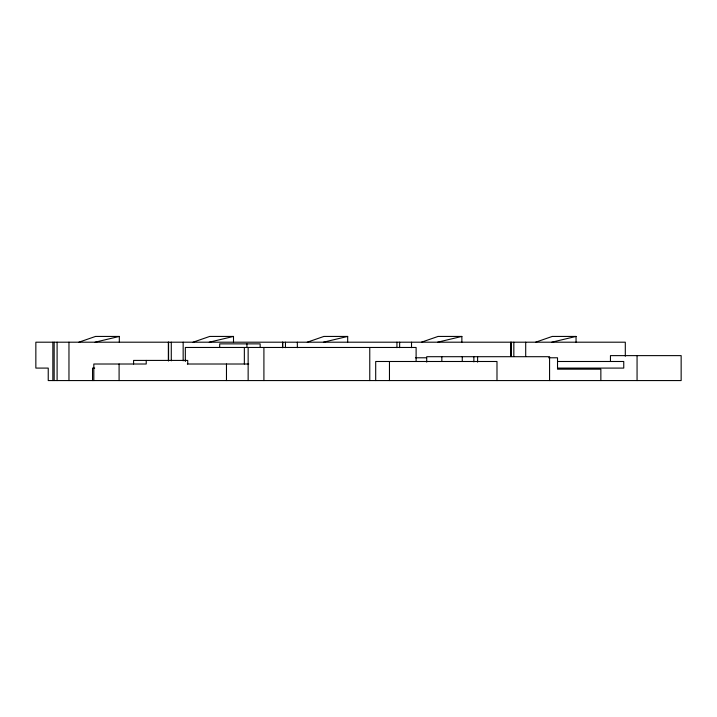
<?xml version="1.0" encoding="UTF-8"?>
<svg xmlns="http://www.w3.org/2000/svg" width="717" height="717" viewBox="0 0 717 717"><rect width="100%" height="100%" fill="white"/><g stroke="black" fill="none" stroke-linecap="round" stroke-linejoin="round"><path stroke-width="1.08" d="M78.906 342.197L95.54 336.434L119.318 336.434L119.318 342.197M193.088 342.197L209.722 336.434L233.5 336.434L233.5 342.197M307.27 342.197L323.905 336.434L347.682 336.434L347.682 342.197M421.453 342.197L438.087 336.434L461.865 336.434L461.865 342.197M535.635 342.197L552.269 336.434L576.047 336.434L576.047 342.197M95.083 342.197L119.318 336.434M209.265 342.197L233.5 336.434M323.448 342.197L347.682 336.434M437.639 342.197L461.865 336.434M551.821 342.197L576.047 336.434M415.439 357.783L426.579 357.783M548.63 357.783L557.521 357.783L557.521 369.174L600.855 369.174L600.855 380.566M557.584 361.493L623.754 361.493L623.754 368.09L557.584 368.09M187.352 364.012L248.754 364.012M94.707 368.09L92.538 368.09L92.538 380.566M637.063 355.623L637.063 380.566M625.305 356.224L625.305 342.197L35.85 342.197L35.85 368.09L48.236 368.09L48.236 380.566L681.15 380.566L681.15 355.623L610.454 355.623L610.454 361.493M549.572 380.566L549.572 356.699L426.723 356.699L426.723 362.121M525.704 342.197L525.704 356.448M513.838 342.197L513.838 356.448M511.122 342.197L511.122 356.448M510.898 342.197L510.898 356.448M496.989 380.566L496.989 361.493L375.699 361.493L375.699 380.566M477.603 356.699L477.603 362.121M473.865 356.699L473.865 361.879M462.259 356.699L462.259 361.493M441.842 356.699L441.842 361.493M416.111 361.493L416.111 347.467L185.336 347.467L185.336 361.493M411.522 342.197L411.522 347.673M399.647 342.197L399.647 347.673M396.94 342.197L396.94 347.673M389.465 361.493L389.465 380.566M369.766 347.467L369.766 380.566M297.34 342.197L297.34 347.673M285.465 342.197L285.465 347.673M282.758 342.197L282.758 347.673M282.534 342.197L282.534 347.673M263.91 347.467L263.91 380.566M260.154 347.467L260.154 343.873L219.689 343.873L219.689 347.467M248.145 347.467L248.145 380.566M246.935 343.873L246.935 347.467M244.354 347.467L244.354 364.012M226.473 364.012L226.473 380.566M187.72 364.012L187.72 360.418L133.586 360.418L133.586 364.012M183.158 342.197L183.158 360.83M171.282 342.197L171.282 360.83M168.576 342.197L168.576 360.83M168.352 342.197L168.352 360.83M146.223 360.418L146.223 364.012L93.828 364.012L93.828 380.566M119.094 364.012L119.094 380.566M68.966 342.197L68.966 380.566M57.1 342.197L57.1 380.566M54.16 342.197L54.16 380.566M52.852 342.197L52.852 380.566"/></g></svg>
